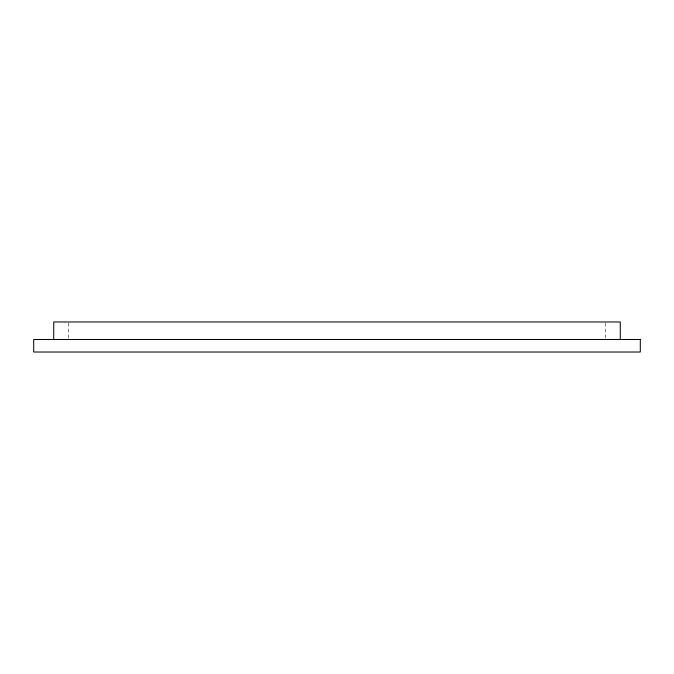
<?xml version="1.0" encoding="UTF-8"?>
<svg xmlns="http://www.w3.org/2000/svg" width="674" height="674" viewBox="0 0 674 674"><rect width="100%" height="100%" fill="white"/><g stroke="black" fill="none" stroke-linecap="round" stroke-linejoin="round"><path stroke-width="0.51" stroke-dasharray="3.37 2.53" d="M605.252 323.014L605.252 339.502M68.748 323.014L68.748 339.502"/><path stroke-width="1.01" d="M620.274 339.502L620.274 321.978L53.726 321.978L53.726 339.502M640.3 339.502L33.7 339.502L33.7 352.022L640.3 352.022L640.3 339.502"/></g></svg>
